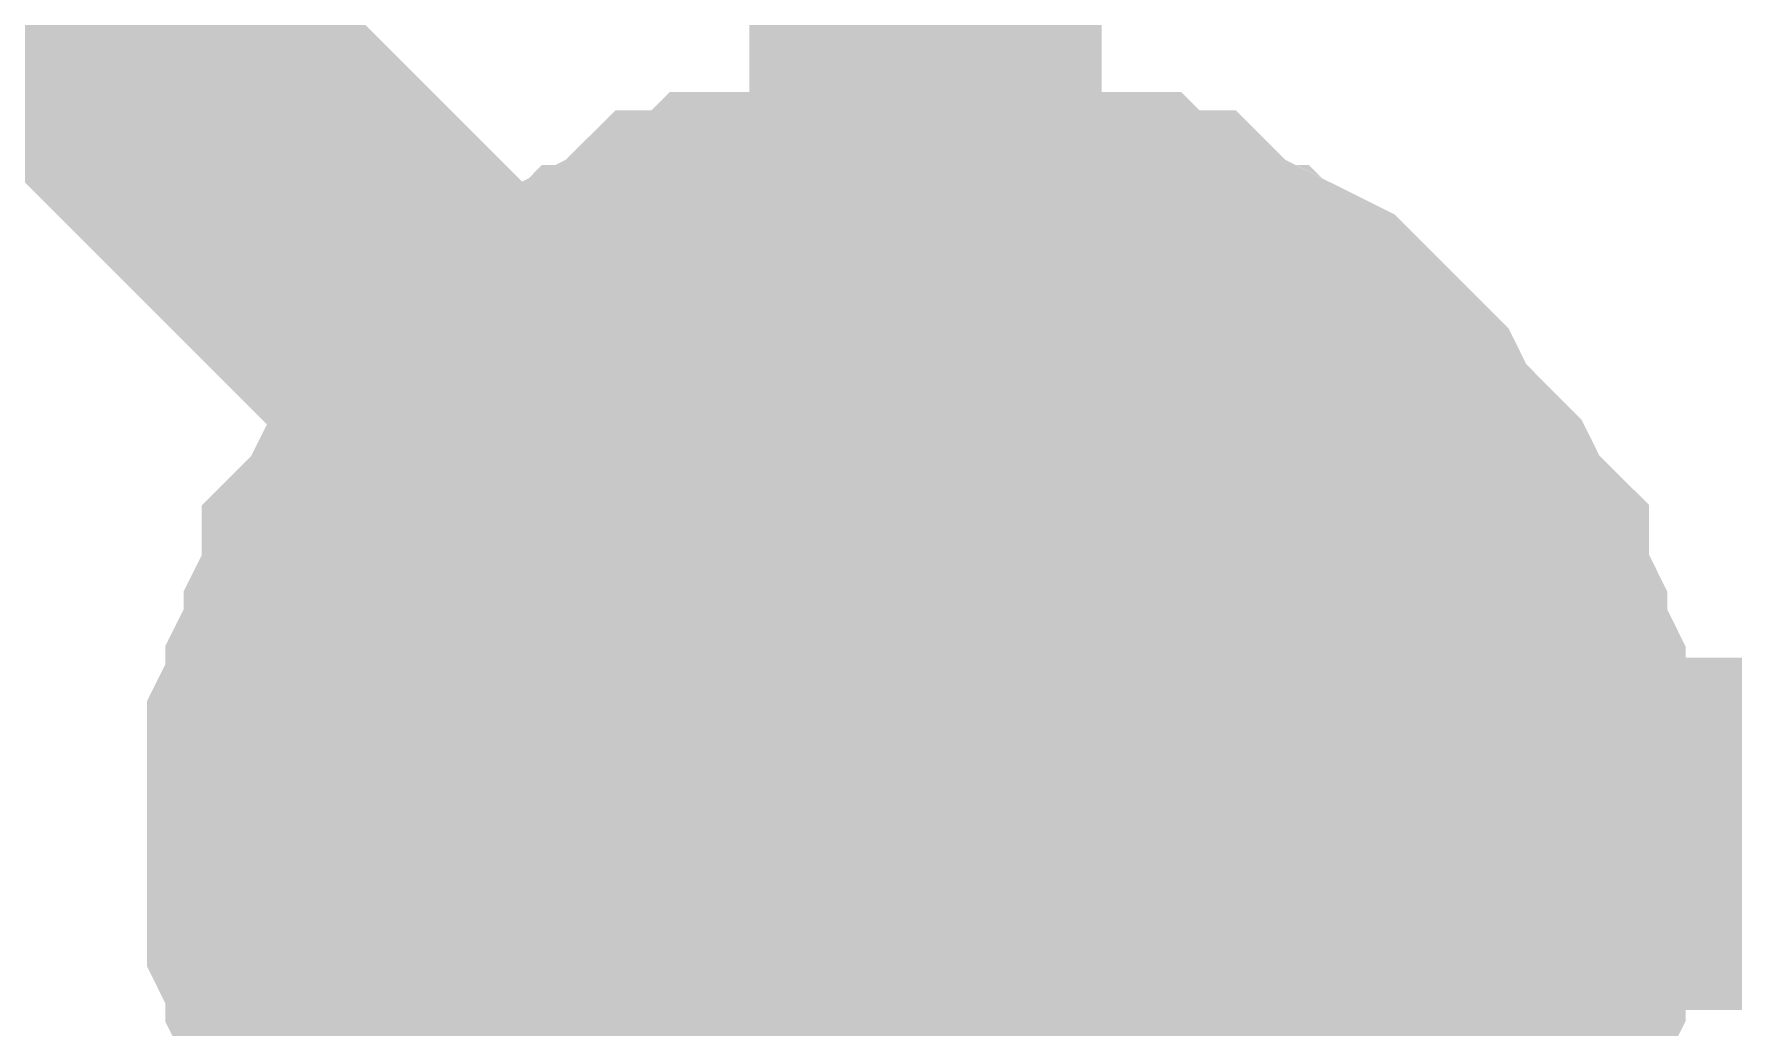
# Model space of a CAD drawing. Extents: x 196 to 1101, y 70 to 664.
# Drawn here: x 756.181 to 757.626, y 436.017 to 436.862 of the extents above; entities that cross this region are included whole.
import ezdxf

# ---------------------------------------------------------------- set-up
doc = ezdxf.new("R2010")
doc.units = 0
doc.header["$MEASUREMENT"] = 0
doc.layers.add('Sheet', color=255, linetype='CONTINUOUS')

msp = doc.modelspace()

# ---------------------------------------------------------------- linework, layer by layer
at = {"layer": 'Sheet', "const_width": 0.2997}
for points in [[(756.9391, 436.1814), (756.9391, 436.1814), (756.9391, 436.1814), (756.9391, 471.1783), (764.4392, 471.1783)], [(751.9391, 441.1832), (756.9391, 436.1814)], [(756.4267, 436.1814), (756.4267, 436.2125), (756.4267, 436.228), (756.4267, 436.2591), (756.4422, 436.2902), (756.4422, 436.3057), (756.4578, 436.3368), (756.4578, 436.3523), (756.4733, 436.3834), (756.4733, 436.3989), (756.4888, 436.4144), (756.5043, 436.4455), (756.5199, 436.461), (756.5354, 436.4766), (756.5509, 436.4921), (756.5665, 436.5232), (756.582, 436.5387), (756.5975, 436.5542), (756.613, 436.5698), (756.6286, 436.5853), (756.6596, 436.6008), (756.6752, 436.6008), (756.6907, 436.6164), (756.7217, 436.6319), (756.7373, 436.6474), (756.7683, 436.6474), (756.7839, 436.663), (756.8149, 436.663), (756.8304, 436.663), (756.8615, 436.6785), (756.8926, 436.6785), (756.9081, 436.6785), (756.9391, 436.6785)], [(756.4267, 436.1814), (756.4267, 436.2125), (756.4267, 436.228), (756.4267, 436.2591), (756.4422, 436.2902), (756.4422, 436.3057), (756.4578, 436.3368), (756.4578, 436.3523), (756.4733, 436.3834), (756.4733, 436.3989), (756.4888, 436.4144), (756.5043, 436.4455), (756.5199, 436.461), (756.5354, 436.4766), (756.5509, 436.4921), (756.5665, 436.5232), (756.582, 436.5387), (756.5975, 436.5542), (756.613, 436.5698), (756.6286, 436.5853), (756.6596, 436.6008), (756.6752, 436.6008), (756.6907, 436.6164), (756.7217, 436.6319), (756.7373, 436.6474), (756.7683, 436.6474), (756.7839, 436.663), (756.8149, 436.663), (756.8304, 436.663), (756.8615, 436.6785), (756.8926, 436.6785), (756.9081, 436.6785), (756.9391, 436.6785)], [(756.4267, 436.1814), (756.4267, 436.2125), (756.4267, 436.228), (756.4267, 436.2591), (756.4422, 436.2902), (756.4422, 436.3057), (756.4578, 436.3368), (756.4578, 436.3523), (756.4733, 436.3834), (756.4733, 436.3989), (756.4888, 436.4144), (756.5043, 436.4455), (756.5199, 436.461), (756.5354, 436.4766), (756.5509, 436.4921), (756.5665, 436.5232), (756.582, 436.5387), (756.5975, 436.5542), (756.613, 436.5698), (756.6286, 436.5853), (756.6596, 436.6008), (756.6752, 436.6008), (756.6907, 436.6164), (756.7217, 436.6319), (756.7373, 436.6474), (756.7683, 436.6474), (756.7839, 436.663), (756.8149, 436.663), (756.8304, 436.663), (756.8615, 436.6785), (756.8926, 436.6785), (756.9081, 436.6785), (756.9391, 436.6785)], [(756.4267, 436.1814), (756.4267, 436.2125), (756.4267, 436.228), (756.4267, 436.2591), (756.4422, 436.2902), (756.4422, 436.3057), (756.4578, 436.3368), (756.4578, 436.3523), (756.4733, 436.3834), (756.4733, 436.3989), (756.4888, 436.4144), (756.5043, 436.4455), (756.5199, 436.461), (756.5354, 436.4766), (756.5509, 436.4921), (756.5665, 436.5232), (756.582, 436.5387), (756.5975, 436.5542), (756.613, 436.5698), (756.6286, 436.5853), (756.6596, 436.6008), (756.6752, 436.6008), (756.6907, 436.6164), (756.7217, 436.6319), (756.7373, 436.6474), (756.7683, 436.6474), (756.7839, 436.663), (756.8149, 436.663), (756.8304, 436.663), (756.8615, 436.6785), (756.8926, 436.6785), (756.9081, 436.6785), (756.9391, 436.6785)], [(756.4267, 436.1814), (756.4267, 436.2125), (756.4267, 436.228), (756.4267, 436.2591), (756.4422, 436.2902), (756.4422, 436.3057), (756.4578, 436.3368), (756.4578, 436.3523), (756.4733, 436.3834), (756.4733, 436.3989), (756.4888, 436.4144), (756.5043, 436.4455), (756.5199, 436.461), (756.5354, 436.4766), (756.5509, 436.4921), (756.5665, 436.5232), (756.582, 436.5387), (756.5975, 436.5542), (756.613, 436.5698), (756.6286, 436.5853), (756.6596, 436.6008), (756.6752, 436.6008), (756.6907, 436.6164), (756.7217, 436.6319), (756.7373, 436.6474), (756.7683, 436.6474), (756.7839, 436.663), (756.8149, 436.663), (756.8304, 436.663), (756.8615, 436.6785), (756.8926, 436.6785), (756.9081, 436.6785), (756.9391, 436.6785)], [(756.4267, 436.1814), (756.4267, 436.2125), (756.4267, 436.228), (756.4267, 436.2591), (756.4422, 436.2902), (756.4422, 436.3057), (756.4578, 436.3368), (756.4578, 436.3523), (756.4733, 436.3834), (756.4733, 436.3989), (756.4888, 436.4144), (756.5043, 436.4455), (756.5199, 436.461), (756.5354, 436.4766), (756.5509, 436.4921), (756.5665, 436.5232), (756.582, 436.5387), (756.5975, 436.5542), (756.613, 436.5698), (756.6286, 436.5853), (756.6596, 436.6008), (756.6752, 436.6008), (756.6907, 436.6164), (756.7217, 436.6319), (756.7373, 436.6474), (756.7683, 436.6474), (756.7839, 436.663), (756.8149, 436.663), (756.8304, 436.663), (756.8615, 436.6785), (756.8926, 436.6785), (756.9081, 436.6785), (756.9391, 436.6785)], [(756.4267, 436.1814), (756.4267, 436.2125), (756.4267, 436.228), (756.4267, 436.2591), (756.4422, 436.2902), (756.4422, 436.3057), (756.4578, 436.3368), (756.4578, 436.3523), (756.4733, 436.3834), (756.4733, 436.3989), (756.4888, 436.4144), (756.5043, 436.4455), (756.5199, 436.461), (756.5354, 436.4766), (756.5509, 436.4921), (756.5665, 436.5232), (756.582, 436.5387), (756.5975, 436.5542), (756.613, 436.5698), (756.6286, 436.5853), (756.6596, 436.6008), (756.6752, 436.6008), (756.6907, 436.6164), (756.7217, 436.6319), (756.7373, 436.6474), (756.7683, 436.6474), (756.7839, 436.663), (756.8149, 436.663), (756.8304, 436.663), (756.8615, 436.6785), (756.8926, 436.6785), (756.9081, 436.6785), (756.9391, 436.6785)], [(756.4267, 436.1814), (756.4267, 436.2125), (756.4267, 436.228), (756.4267, 436.2591), (756.4422, 436.2902), (756.4422, 436.3057), (756.4578, 436.3368), (756.4578, 436.3523), (756.4733, 436.3834), (756.4733, 436.3989), (756.4888, 436.4144), (756.5043, 436.4455), (756.5199, 436.461), (756.5354, 436.4766), (756.5509, 436.4921), (756.5665, 436.5232), (756.582, 436.5387), (756.5975, 436.5542), (756.613, 436.5698), (756.6286, 436.5853), (756.6596, 436.6008), (756.6752, 436.6008), (756.6907, 436.6164), (756.7217, 436.6319), (756.7373, 436.6474), (756.7683, 436.6474), (756.7839, 436.663), (756.8149, 436.663), (756.8304, 436.663), (756.8615, 436.6785), (756.8926, 436.6785), (756.9081, 436.6785), (756.9391, 436.6785)], [(756.4267, 436.1814), (756.4267, 436.2125), (756.4267, 436.228), (756.4267, 436.2591), (756.4422, 436.2902), (756.4422, 436.3057), (756.4578, 436.3368), (756.4578, 436.3523), (756.4733, 436.3834), (756.4733, 436.3989), (756.4888, 436.4144), (756.5043, 436.4455), (756.5199, 436.461), (756.5354, 436.4766), (756.5509, 436.4921), (756.5665, 436.5232), (756.582, 436.5387), (756.5975, 436.5542), (756.613, 436.5698), (756.6286, 436.5853), (756.6596, 436.6008), (756.6752, 436.6008), (756.6907, 436.6164), (756.7217, 436.6319), (756.7373, 436.6474), (756.7683, 436.6474), (756.7839, 436.663), (756.8149, 436.663), (756.8304, 436.663), (756.8615, 436.6785), (756.8926, 436.6785), (756.9081, 436.6785), (756.9391, 436.6785)], [(756.4267, 436.1814), (756.4267, 436.2125), (756.4267, 436.228), (756.4267, 436.2591), (756.4422, 436.2902), (756.4422, 436.3057), (756.4578, 436.3368), (756.4578, 436.3523), (756.4733, 436.3834), (756.4733, 436.3989), (756.4888, 436.4144), (756.5043, 436.4455), (756.5199, 436.461), (756.5354, 436.4766), (756.5509, 436.4921), (756.5665, 436.5232), (756.582, 436.5387), (756.5975, 436.5542), (756.613, 436.5698), (756.6286, 436.5853), (756.6596, 436.6008), (756.6752, 436.6008), (756.6907, 436.6164), (756.7217, 436.6319), (756.7373, 436.6474), (756.7683, 436.6474), (756.7839, 436.663), (756.8149, 436.663), (756.8304, 436.663), (756.8615, 436.6785), (756.8926, 436.6785), (756.9081, 436.6785), (756.9391, 436.6785)], [(756.4267, 436.1814), (756.4267, 436.2125), (756.4267, 436.228), (756.4267, 436.2591), (756.4422, 436.2902), (756.4422, 436.3057), (756.4578, 436.3368), (756.4578, 436.3523), (756.4733, 436.3834), (756.4733, 436.3989), (756.4888, 436.4144), (756.5043, 436.4455), (756.5199, 436.461), (756.5354, 436.4766), (756.5509, 436.4921), (756.5665, 436.5232), (756.582, 436.5387), (756.5975, 436.5542), (756.613, 436.5698), (756.6286, 436.5853), (756.6596, 436.6008), (756.6752, 436.6008), (756.6907, 436.6164), (756.7217, 436.6319), (756.7373, 436.6474), (756.7683, 436.6474), (756.7839, 436.663), (756.8149, 436.663), (756.8304, 436.663), (756.8615, 436.6785), (756.8926, 436.6785), (756.9081, 436.6785), (756.9391, 436.6785)], [(756.4267, 436.1814), (756.4267, 436.2125), (756.4267, 436.228), (756.4267, 436.2591), (756.4422, 436.2902), (756.4422, 436.3057), (756.4578, 436.3368), (756.4578, 436.3523), (756.4733, 436.3834), (756.4733, 436.3989), (756.4888, 436.4144), (756.5043, 436.4455), (756.5199, 436.461), (756.5354, 436.4766), (756.5509, 436.4921), (756.5665, 436.5232), (756.582, 436.5387), (756.5975, 436.5542), (756.613, 436.5698), (756.6286, 436.5853), (756.6596, 436.6008), (756.6752, 436.6008), (756.6907, 436.6164), (756.7217, 436.6319), (756.7373, 436.6474), (756.7683, 436.6474), (756.7839, 436.663), (756.8149, 436.663), (756.8304, 436.663), (756.8615, 436.6785), (756.8926, 436.6785), (756.9081, 436.6785), (756.9391, 436.6785)], [(756.4267, 436.1814), (756.4267, 436.2125), (756.4267, 436.228), (756.4267, 436.2591), (756.4422, 436.2902), (756.4422, 436.3057), (756.4578, 436.3368), (756.4578, 436.3523), (756.4733, 436.3834), (756.4733, 436.3989), (756.4888, 436.4144), (756.5043, 436.4455), (756.5199, 436.461), (756.5354, 436.4766), (756.5509, 436.4921), (756.5665, 436.5232), (756.582, 436.5387), (756.5975, 436.5542), (756.613, 436.5698), (756.6286, 436.5853), (756.6596, 436.6008), (756.6752, 436.6008), (756.6907, 436.6164), (756.7217, 436.6319), (756.7373, 436.6474), (756.7683, 436.6474), (756.7839, 436.663), (756.8149, 436.663), (756.8304, 436.663), (756.8615, 436.6785), (756.8926, 436.6785), (756.9081, 436.6785), (756.9391, 436.6785)], [(756.4267, 436.1814), (756.4267, 436.2125), (756.4267, 436.228), (756.4267, 436.2591), (756.4422, 436.2902), (756.4422, 436.3057), (756.4578, 436.3368), (756.4578, 436.3523), (756.4733, 436.3834), (756.4733, 436.3989), (756.4888, 436.4144), (756.5043, 436.4455), (756.5199, 436.461), (756.5354, 436.4766), (756.5509, 436.4921), (756.5665, 436.5232), (756.582, 436.5387), (756.5975, 436.5542), (756.613, 436.5698), (756.6286, 436.5853), (756.6596, 436.6008), (756.6752, 436.6008), (756.6907, 436.6164), (756.7217, 436.6319), (756.7373, 436.6474), (756.7683, 436.6474), (756.7839, 436.663), (756.8149, 436.663), (756.8304, 436.663), (756.8615, 436.6785), (756.8926, 436.6785), (756.9081, 436.6785), (756.9391, 436.6785)], [(756.4267, 436.1814), (756.4267, 436.2125), (756.4267, 436.228), (756.4267, 436.2591), (756.4422, 436.2902), (756.4422, 436.3057), (756.4578, 436.3368), (756.4578, 436.3523), (756.4733, 436.3834), (756.4733, 436.3989), (756.4888, 436.4144), (756.5043, 436.4455), (756.5199, 436.461), (756.5354, 436.4766), (756.5509, 436.4921), (756.5665, 436.5232), (756.582, 436.5387), (756.5975, 436.5542), (756.613, 436.5698), (756.6286, 436.5853), (756.6596, 436.6008), (756.6752, 436.6008), (756.6907, 436.6164), (756.7217, 436.6319), (756.7373, 436.6474), (756.7683, 436.6474), (756.7839, 436.663), (756.8149, 436.663), (756.8304, 436.663), (756.8615, 436.6785), (756.8926, 436.6785), (756.9081, 436.6785), (756.9391, 436.6785)], [(756.4267, 436.1814), (756.4267, 436.2125), (756.4267, 436.228), (756.4267, 436.2591), (756.4422, 436.2902), (756.4422, 436.3057), (756.4578, 436.3368), (756.4578, 436.3523), (756.4733, 436.3834), (756.4733, 436.3989), (756.4888, 436.4144), (756.5043, 436.4455), (756.5199, 436.461), (756.5354, 436.4766), (756.5509, 436.4921), (756.5665, 436.5232), (756.582, 436.5387), (756.5975, 436.5542), (756.613, 436.5698), (756.6286, 436.5853), (756.6596, 436.6008), (756.6752, 436.6008), (756.6907, 436.6164), (756.7217, 436.6319), (756.7373, 436.6474), (756.7683, 436.6474), (756.7839, 436.663), (756.8149, 436.663), (756.8304, 436.663), (756.8615, 436.6785), (756.8926, 436.6785), (756.9081, 436.6785), (756.9391, 436.6785)], [(756.9391, 436.6785), (756.9391, 436.6785)], [(756.9391, 436.6785), (756.9702, 436.6785), (756.9857, 436.6785), (757.0168, 436.6785), (757.0478, 436.663), (757.0634, 436.663), (757.0944, 436.663), (757.1099, 436.6474), (757.141, 436.6474), (757.1565, 436.6319), (757.1876, 436.6164), (757.2031, 436.6008), (757.2186, 436.6008), (757.2497, 436.5853), (757.2652, 436.5698), (757.2808, 436.5542), (757.2963, 436.5387), (757.3118, 436.5232), (757.3273, 436.4921), (757.3429, 436.4766), (757.3584, 436.461), (757.3739, 436.4455), (757.3894, 436.4144), (757.405, 436.3989), (757.405, 436.3834), (757.4205, 436.3523), (757.4205, 436.3368), (757.436, 436.3057), (757.436, 436.2902), (757.4516, 436.2591), (757.4516, 436.228), (757.4516, 436.2125), (757.4516, 436.1814)], [(756.9391, 436.6785), (756.9391, 436.6785)], [(756.9391, 436.6785), (756.9702, 436.6785), (756.9857, 436.6785), (757.0168, 436.6785), (757.0478, 436.663), (757.0634, 436.663), (757.0944, 436.663), (757.1099, 436.6474), (757.141, 436.6474), (757.1565, 436.6319), (757.1876, 436.6164), (757.2031, 436.6008), (757.2186, 436.6008), (757.2497, 436.5853), (757.2652, 436.5698), (757.2808, 436.5542), (757.2963, 436.5387), (757.3118, 436.5232), (757.3273, 436.4921), (757.3429, 436.4766), (757.3584, 436.461), (757.3739, 436.4455), (757.3894, 436.4144), (757.405, 436.3989), (757.405, 436.3834), (757.4205, 436.3523), (757.4205, 436.3368), (757.436, 436.3057), (757.436, 436.2902), (757.4516, 436.2591), (757.4516, 436.228), (757.4516, 436.2125), (757.4516, 436.1814)], [(756.9391, 436.6785), (756.9391, 436.6785)], [(756.9391, 436.6785), (756.9702, 436.6785), (756.9857, 436.6785), (757.0168, 436.6785), (757.0478, 436.663), (757.0634, 436.663), (757.0944, 436.663), (757.1099, 436.6474), (757.141, 436.6474), (757.1565, 436.6319), (757.1876, 436.6164), (757.2031, 436.6008), (757.2186, 436.6008), (757.2497, 436.5853), (757.2652, 436.5698), (757.2808, 436.5542), (757.2963, 436.5387), (757.3118, 436.5232), (757.3273, 436.4921), (757.3429, 436.4766), (757.3584, 436.461), (757.3739, 436.4455), (757.3894, 436.4144), (757.405, 436.3989), (757.405, 436.3834), (757.4205, 436.3523), (757.4205, 436.3368), (757.436, 436.3057), (757.436, 436.2902), (757.4516, 436.2591), (757.4516, 436.228), (757.4516, 436.2125), (757.4516, 436.1814)], [(756.9391, 436.6785), (756.9391, 436.6785)], [(756.9391, 436.6785), (756.9702, 436.6785), (756.9857, 436.6785), (757.0168, 436.6785), (757.0478, 436.663), (757.0634, 436.663), (757.0944, 436.663), (757.1099, 436.6474), (757.141, 436.6474), (757.1565, 436.6319), (757.1876, 436.6164), (757.2031, 436.6008), (757.2186, 436.6008), (757.2497, 436.5853), (757.2652, 436.5698), (757.2808, 436.5542), (757.2963, 436.5387), (757.3118, 436.5232), (757.3273, 436.4921), (757.3429, 436.4766), (757.3584, 436.461), (757.3739, 436.4455), (757.3894, 436.4144), (757.405, 436.3989), (757.405, 436.3834), (757.4205, 436.3523), (757.4205, 436.3368), (757.436, 436.3057), (757.436, 436.2902), (757.4516, 436.2591), (757.4516, 436.228), (757.4516, 436.2125), (757.4516, 436.1814)], [(756.9391, 436.6785), (756.9391, 436.6785)], [(756.9391, 436.6785), (756.9702, 436.6785), (756.9857, 436.6785), (757.0168, 436.6785), (757.0478, 436.663), (757.0634, 436.663), (757.0944, 436.663), (757.1099, 436.6474), (757.141, 436.6474), (757.1565, 436.6319), (757.1876, 436.6164), (757.2031, 436.6008), (757.2186, 436.6008), (757.2497, 436.5853), (757.2652, 436.5698), (757.2808, 436.5542), (757.2963, 436.5387), (757.3118, 436.5232), (757.3273, 436.4921), (757.3429, 436.4766), (757.3584, 436.461), (757.3739, 436.4455), (757.3894, 436.4144), (757.405, 436.3989), (757.405, 436.3834), (757.4205, 436.3523), (757.4205, 436.3368), (757.436, 436.3057), (757.436, 436.2902), (757.4516, 436.2591), (757.4516, 436.228), (757.4516, 436.2125), (757.4516, 436.1814)], [(756.9391, 436.6785), (756.9391, 436.6785)], [(756.9391, 436.6785), (756.9702, 436.6785), (756.9857, 436.6785), (757.0168, 436.6785), (757.0478, 436.663), (757.0634, 436.663), (757.0944, 436.663), (757.1099, 436.6474), (757.141, 436.6474), (757.1565, 436.6319), (757.1876, 436.6164), (757.2031, 436.6008), (757.2186, 436.6008), (757.2497, 436.5853), (757.2652, 436.5698), (757.2808, 436.5542), (757.2963, 436.5387), (757.3118, 436.5232), (757.3273, 436.4921), (757.3429, 436.4766), (757.3584, 436.461), (757.3739, 436.4455), (757.3894, 436.4144), (757.405, 436.3989), (757.405, 436.3834), (757.4205, 436.3523), (757.4205, 436.3368), (757.436, 436.3057), (757.436, 436.2902), (757.4516, 436.2591), (757.4516, 436.228), (757.4516, 436.2125), (757.4516, 436.1814)], [(756.9391, 436.6785), (756.9391, 436.6785)], [(756.9391, 436.6785), (756.9702, 436.6785), (756.9857, 436.6785), (757.0168, 436.6785), (757.0478, 436.663), (757.0634, 436.663), (757.0944, 436.663), (757.1099, 436.6474), (757.141, 436.6474), (757.1565, 436.6319), (757.1876, 436.6164), (757.2031, 436.6008), (757.2186, 436.6008), (757.2497, 436.5853), (757.2652, 436.5698), (757.2808, 436.5542), (757.2963, 436.5387), (757.3118, 436.5232), (757.3273, 436.4921), (757.3429, 436.4766), (757.3584, 436.461), (757.3739, 436.4455), (757.3894, 436.4144), (757.405, 436.3989), (757.405, 436.3834), (757.4205, 436.3523), (757.4205, 436.3368), (757.436, 436.3057), (757.436, 436.2902), (757.4516, 436.2591), (757.4516, 436.228), (757.4516, 436.2125), (757.4516, 436.1814)], [(756.9391, 436.6785), (756.9391, 436.6785)], [(756.9391, 436.6785), (756.9702, 436.6785), (756.9857, 436.6785), (757.0168, 436.6785), (757.0478, 436.663), (757.0634, 436.663), (757.0944, 436.663), (757.1099, 436.6474), (757.141, 436.6474), (757.1565, 436.6319), (757.1876, 436.6164), (757.2031, 436.6008), (757.2186, 436.6008), (757.2497, 436.5853), (757.2652, 436.5698), (757.2808, 436.5542), (757.2963, 436.5387), (757.3118, 436.5232), (757.3273, 436.4921), (757.3429, 436.4766), (757.3584, 436.461), (757.3739, 436.4455), (757.3894, 436.4144), (757.405, 436.3989), (757.405, 436.3834), (757.4205, 436.3523), (757.4205, 436.3368), (757.436, 436.3057), (757.436, 436.2902), (757.4516, 436.2591), (757.4516, 436.228), (757.4516, 436.2125), (757.4516, 436.1814)], [(756.9391, 436.6785), (756.9391, 436.6785)], [(756.9391, 436.6785), (756.9702, 436.6785), (756.9857, 436.6785), (757.0168, 436.6785), (757.0478, 436.663), (757.0634, 436.663), (757.0944, 436.663), (757.1099, 436.6474), (757.141, 436.6474), (757.1565, 436.6319), (757.1876, 436.6164), (757.2031, 436.6008), (757.2186, 436.6008), (757.2497, 436.5853), (757.2652, 436.5698), (757.2808, 436.5542), (757.2963, 436.5387), (757.3118, 436.5232), (757.3273, 436.4921), (757.3429, 436.4766), (757.3584, 436.461), (757.3739, 436.4455), (757.3894, 436.4144), (757.405, 436.3989), (757.405, 436.3834), (757.4205, 436.3523), (757.4205, 436.3368), (757.436, 436.3057), (757.436, 436.2902), (757.4516, 436.2591), (757.4516, 436.228), (757.4516, 436.2125), (757.4516, 436.1814)], [(756.9391, 436.6785), (756.9391, 436.6785)], [(756.9391, 436.6785), (756.9702, 436.6785), (756.9857, 436.6785), (757.0168, 436.6785), (757.0478, 436.663), (757.0634, 436.663), (757.0944, 436.663), (757.1099, 436.6474), (757.141, 436.6474), (757.1565, 436.6319), (757.1876, 436.6164), (757.2031, 436.6008), (757.2186, 436.6008), (757.2497, 436.5853), (757.2652, 436.5698), (757.2808, 436.5542), (757.2963, 436.5387), (757.3118, 436.5232), (757.3273, 436.4921), (757.3429, 436.4766), (757.3584, 436.461), (757.3739, 436.4455), (757.3894, 436.4144), (757.405, 436.3989), (757.405, 436.3834), (757.4205, 436.3523), (757.4205, 436.3368), (757.436, 436.3057), (757.436, 436.2902), (757.4516, 436.2591), (757.4516, 436.228), (757.4516, 436.2125), (757.4516, 436.1814)], [(756.9391, 436.6785), (756.9391, 436.6785)], [(756.9391, 436.6785), (756.9702, 436.6785), (756.9857, 436.6785), (757.0168, 436.6785), (757.0478, 436.663), (757.0634, 436.663), (757.0944, 436.663), (757.1099, 436.6474), (757.141, 436.6474), (757.1565, 436.6319), (757.1876, 436.6164), (757.2031, 436.6008), (757.2186, 436.6008), (757.2497, 436.5853), (757.2652, 436.5698), (757.2808, 436.5542), (757.2963, 436.5387), (757.3118, 436.5232), (757.3273, 436.4921), (757.3429, 436.4766), (757.3584, 436.461), (757.3739, 436.4455), (757.3894, 436.4144), (757.405, 436.3989), (757.405, 436.3834), (757.4205, 436.3523), (757.4205, 436.3368), (757.436, 436.3057), (757.436, 436.2902), (757.4516, 436.2591), (757.4516, 436.228), (757.4516, 436.2125), (757.4516, 436.1814)], [(756.9391, 436.6785), (756.9391, 436.6785)], [(756.9391, 436.6785), (756.9702, 436.6785), (756.9857, 436.6785), (757.0168, 436.6785), (757.0478, 436.663), (757.0634, 436.663), (757.0944, 436.663), (757.1099, 436.6474), (757.141, 436.6474), (757.1565, 436.6319), (757.1876, 436.6164), (757.2031, 436.6008), (757.2186, 436.6008), (757.2497, 436.5853), (757.2652, 436.5698), (757.2808, 436.5542), (757.2963, 436.5387), (757.3118, 436.5232), (757.3273, 436.4921), (757.3429, 436.4766), (757.3584, 436.461), (757.3739, 436.4455), (757.3894, 436.4144), (757.405, 436.3989), (757.405, 436.3834), (757.4205, 436.3523), (757.4205, 436.3368), (757.436, 436.3057), (757.436, 436.2902), (757.4516, 436.2591), (757.4516, 436.228), (757.4516, 436.2125), (757.4516, 436.1814)], [(756.9391, 436.6785), (756.9391, 436.6785)], [(756.9391, 436.6785), (756.9702, 436.6785), (756.9857, 436.6785), (757.0168, 436.6785), (757.0478, 436.663), (757.0634, 436.663), (757.0944, 436.663), (757.1099, 436.6474), (757.141, 436.6474), (757.1565, 436.6319), (757.1876, 436.6164), (757.2031, 436.6008), (757.2186, 436.6008), (757.2497, 436.5853), (757.2652, 436.5698), (757.2808, 436.5542), (757.2963, 436.5387), (757.3118, 436.5232), (757.3273, 436.4921), (757.3429, 436.4766), (757.3584, 436.461), (757.3739, 436.4455), (757.3894, 436.4144), (757.405, 436.3989), (757.405, 436.3834), (757.4205, 436.3523), (757.4205, 436.3368), (757.436, 436.3057), (757.436, 436.2902), (757.4516, 436.2591), (757.4516, 436.228), (757.4516, 436.2125), (757.4516, 436.1814)], [(756.9391, 436.6785), (756.9391, 436.6785)], [(756.9391, 436.6785), (756.9702, 436.6785), (756.9857, 436.6785), (757.0168, 436.6785), (757.0478, 436.663), (757.0634, 436.663), (757.0944, 436.663), (757.1099, 436.6474), (757.141, 436.6474), (757.1565, 436.6319), (757.1876, 436.6164), (757.2031, 436.6008), (757.2186, 436.6008), (757.2497, 436.5853), (757.2652, 436.5698), (757.2808, 436.5542), (757.2963, 436.5387), (757.3118, 436.5232), (757.3273, 436.4921), (757.3429, 436.4766), (757.3584, 436.461), (757.3739, 436.4455), (757.3894, 436.4144), (757.405, 436.3989), (757.405, 436.3834), (757.4205, 436.3523), (757.4205, 436.3368), (757.436, 436.3057), (757.436, 436.2902), (757.4516, 436.2591), (757.4516, 436.228), (757.4516, 436.2125), (757.4516, 436.1814)], [(756.9391, 436.6785), (756.9391, 436.6785)], [(756.9391, 436.6785), (756.9702, 436.6785), (756.9857, 436.6785), (757.0168, 436.6785), (757.0478, 436.663), (757.0634, 436.663), (757.0944, 436.663), (757.1099, 436.6474), (757.141, 436.6474), (757.1565, 436.6319), (757.1876, 436.6164), (757.2031, 436.6008), (757.2186, 436.6008), (757.2497, 436.5853), (757.2652, 436.5698), (757.2808, 436.5542), (757.2963, 436.5387), (757.3118, 436.5232), (757.3273, 436.4921), (757.3429, 436.4766), (757.3584, 436.461), (757.3739, 436.4455), (757.3894, 436.4144), (757.405, 436.3989), (757.405, 436.3834), (757.4205, 436.3523), (757.4205, 436.3368), (757.436, 436.3057), (757.436, 436.2902), (757.4516, 436.2591), (757.4516, 436.228), (757.4516, 436.2125), (757.4516, 436.1814)], [(756.9391, 436.6785), (756.9391, 436.6785)], [(756.9391, 436.6785), (756.9702, 436.6785), (756.9857, 436.6785), (757.0168, 436.6785), (757.0478, 436.663), (757.0634, 436.663), (757.0944, 436.663), (757.1099, 436.6474), (757.141, 436.6474), (757.1565, 436.6319), (757.1876, 436.6164), (757.2031, 436.6008), (757.2186, 436.6008), (757.2497, 436.5853), (757.2652, 436.5698), (757.2808, 436.5542), (757.2963, 436.5387), (757.3118, 436.5232), (757.3273, 436.4921), (757.3429, 436.4766), (757.3584, 436.461), (757.3739, 436.4455), (757.3894, 436.4144), (757.405, 436.3989), (757.405, 436.3834), (757.4205, 436.3523), (757.4205, 436.3368), (757.436, 436.3057), (757.436, 436.2902), (757.4516, 436.2591), (757.4516, 436.228), (757.4516, 436.2125), (757.4516, 436.1814)], [(756.9391, 436.1814), (756.9391, 431.1797), (756.9391, 426.1779), (756.9391, 411.1725), (756.9391, 411.1725), (746.9391, 411.1725)], [(756.5509, 435.8552), (756.5354, 435.8708), (756.5199, 435.9018), (756.5043, 435.9174), (756.4888, 435.9329), (756.4733, 435.964), (756.4733, 435.9795), (756.4578, 436.0106), (756.4578, 436.0261), (756.4422, 436.0572), (756.4422, 436.0727), (756.4267, 436.1038), (756.4267, 436.1348), (756.4267, 436.1504), (756.4267, 436.1814)], [(756.4267, 436.1814), (756.4267, 436.1814)], [(756.5509, 435.8552), (756.5354, 435.8708), (756.5199, 435.9018), (756.5043, 435.9174), (756.4888, 435.9329), (756.4733, 435.964), (756.4733, 435.9795), (756.4578, 436.0106), (756.4578, 436.0261), (756.4422, 436.0572), (756.4422, 436.0727), (756.4267, 436.1038), (756.4267, 436.1348), (756.4267, 436.1504), (756.4267, 436.1814)], [(756.4267, 436.1814), (756.4267, 436.1814)], [(756.5509, 435.8552), (756.5354, 435.8708), (756.5199, 435.9018), (756.5043, 435.9174), (756.4888, 435.9329), (756.4733, 435.964), (756.4733, 435.9795), (756.4578, 436.0106), (756.4578, 436.0261), (756.4422, 436.0572), (756.4422, 436.0727), (756.4267, 436.1038), (756.4267, 436.1348), (756.4267, 436.1504), (756.4267, 436.1814)], [(756.4267, 436.1814), (756.4267, 436.1814)], [(756.5509, 435.8552), (756.5354, 435.8708), (756.5199, 435.9018), (756.5043, 435.9174), (756.4888, 435.9329), (756.4733, 435.964), (756.4733, 435.9795), (756.4578, 436.0106), (756.4578, 436.0261), (756.4422, 436.0572), (756.4422, 436.0727), (756.4267, 436.1038), (756.4267, 436.1348), (756.4267, 436.1504), (756.4267, 436.1814)], [(756.4267, 436.1814), (756.4267, 436.1814)], [(756.5509, 435.8552), (756.5354, 435.8708), (756.5199, 435.9018), (756.5043, 435.9174), (756.4888, 435.9329), (756.4733, 435.964), (756.4733, 435.9795), (756.4578, 436.0106), (756.4578, 436.0261), (756.4422, 436.0572), (756.4422, 436.0727), (756.4267, 436.1038), (756.4267, 436.1348), (756.4267, 436.1504), (756.4267, 436.1814)], [(756.4267, 436.1814), (756.4267, 436.1814)], [(756.5509, 435.8552), (756.5354, 435.8708), (756.5199, 435.9018), (756.5043, 435.9174), (756.4888, 435.9329), (756.4733, 435.964), (756.4733, 435.9795), (756.4578, 436.0106), (756.4578, 436.0261), (756.4422, 436.0572), (756.4422, 436.0727), (756.4267, 436.1038), (756.4267, 436.1348), (756.4267, 436.1504), (756.4267, 436.1814)], [(756.4267, 436.1814), (756.4267, 436.1814)], [(756.5509, 435.8552), (756.5354, 435.8708), (756.5199, 435.9018), (756.5043, 435.9174), (756.4888, 435.9329), (756.4733, 435.964), (756.4733, 435.9795), (756.4578, 436.0106), (756.4578, 436.0261), (756.4422, 436.0572), (756.4422, 436.0727), (756.4267, 436.1038), (756.4267, 436.1348), (756.4267, 436.1504), (756.4267, 436.1814)], [(756.4267, 436.1814), (756.4267, 436.1814)], [(756.5509, 435.8552), (756.5354, 435.8708), (756.5199, 435.9018), (756.5043, 435.9174), (756.4888, 435.9329), (756.4733, 435.964), (756.4733, 435.9795), (756.4578, 436.0106), (756.4578, 436.0261), (756.4422, 436.0572), (756.4422, 436.0727), (756.4267, 436.1038), (756.4267, 436.1348), (756.4267, 436.1504), (756.4267, 436.1814)], [(756.4267, 436.1814), (756.4267, 436.1814)], [(756.5509, 435.8552), (756.5354, 435.8708), (756.5199, 435.9018), (756.5043, 435.9174), (756.4888, 435.9329), (756.4733, 435.964), (756.4733, 435.9795), (756.4578, 436.0106), (756.4578, 436.0261), (756.4422, 436.0572), (756.4422, 436.0727), (756.4267, 436.1038), (756.4267, 436.1348), (756.4267, 436.1504), (756.4267, 436.1814)], [(756.4267, 436.1814), (756.4267, 436.1814)], [(756.5509, 435.8552), (756.5354, 435.8708), (756.5199, 435.9018), (756.5043, 435.9174), (756.4888, 435.9329), (756.4733, 435.964), (756.4733, 435.9795), (756.4578, 436.0106), (756.4578, 436.0261), (756.4422, 436.0572), (756.4422, 436.0727), (756.4267, 436.1038), (756.4267, 436.1348), (756.4267, 436.1504), (756.4267, 436.1814)], [(756.4267, 436.1814), (756.4267, 436.1814)], [(756.5509, 435.8552), (756.5354, 435.8708), (756.5199, 435.9018), (756.5043, 435.9174), (756.4888, 435.9329), (756.4733, 435.964), (756.4733, 435.9795), (756.4578, 436.0106), (756.4578, 436.0261), (756.4422, 436.0572), (756.4422, 436.0727), (756.4267, 436.1038), (756.4267, 436.1348), (756.4267, 436.1504), (756.4267, 436.1814)], [(756.4267, 436.1814), (756.4267, 436.1814)], [(756.5509, 435.8552), (756.5354, 435.8708), (756.5199, 435.9018), (756.5043, 435.9174), (756.4888, 435.9329), (756.4733, 435.964), (756.4733, 435.9795), (756.4578, 436.0106), (756.4578, 436.0261), (756.4422, 436.0572), (756.4422, 436.0727), (756.4267, 436.1038), (756.4267, 436.1348), (756.4267, 436.1504), (756.4267, 436.1814)], [(756.4267, 436.1814), (756.4267, 436.1814)], [(756.5509, 435.8552), (756.5354, 435.8708), (756.5199, 435.9018), (756.5043, 435.9174), (756.4888, 435.9329), (756.4733, 435.964), (756.4733, 435.9795), (756.4578, 436.0106), (756.4578, 436.0261), (756.4422, 436.0572), (756.4422, 436.0727), (756.4267, 436.1038), (756.4267, 436.1348), (756.4267, 436.1504), (756.4267, 436.1814)], [(756.4267, 436.1814), (756.4267, 436.1814)], [(756.5509, 435.8552), (756.5354, 435.8708), (756.5199, 435.9018), (756.5043, 435.9174), (756.4888, 435.9329), (756.4733, 435.964), (756.4733, 435.9795), (756.4578, 436.0106), (756.4578, 436.0261), (756.4422, 436.0572), (756.4422, 436.0727), (756.4267, 436.1038), (756.4267, 436.1348), (756.4267, 436.1504), (756.4267, 436.1814)], [(756.4267, 436.1814), (756.4267, 436.1814)], [(756.5509, 435.8552), (756.5354, 435.8708), (756.5199, 435.9018), (756.5043, 435.9174), (756.4888, 435.9329), (756.4733, 435.964), (756.4733, 435.9795), (756.4578, 436.0106), (756.4578, 436.0261), (756.4422, 436.0572), (756.4422, 436.0727), (756.4267, 436.1038), (756.4267, 436.1348), (756.4267, 436.1504), (756.4267, 436.1814)], [(756.4267, 436.1814), (756.4267, 436.1814)], [(756.5509, 435.8552), (756.5354, 435.8708), (756.5199, 435.9018), (756.5043, 435.9174), (756.4888, 435.9329), (756.4733, 435.964), (756.4733, 435.9795), (756.4578, 436.0106), (756.4578, 436.0261), (756.4422, 436.0572), (756.4422, 436.0727), (756.4267, 436.1038), (756.4267, 436.1348), (756.4267, 436.1504), (756.4267, 436.1814)], [(756.4267, 436.1814), (756.4267, 436.1814)], [(756.9391, 436.1814), (764.4392, 436.1814)], [(757.4516, 436.1814), (757.4516, 436.1504), (757.4516, 436.1348), (757.4516, 436.1038), (757.436, 436.0727), (757.436, 436.0572), (757.4205, 436.0261), (757.4205, 436.0106), (757.405, 435.9795), (757.405, 435.964), (757.3894, 435.9329), (757.3739, 435.9174), (757.3584, 435.9018), (757.3429, 435.8708), (757.3273, 435.8552)], [(757.4516, 436.1814), (757.4516, 436.1504), (757.4516, 436.1348), (757.4516, 436.1038), (757.436, 436.0727), (757.436, 436.0572), (757.4205, 436.0261), (757.4205, 436.0106), (757.405, 435.9795), (757.405, 435.964), (757.3894, 435.9329), (757.3739, 435.9174), (757.3584, 435.9018), (757.3429, 435.8708), (757.3273, 435.8552)], [(757.4516, 436.1814), (757.4516, 436.1504), (757.4516, 436.1348), (757.4516, 436.1038), (757.436, 436.0727), (757.436, 436.0572), (757.4205, 436.0261), (757.4205, 436.0106), (757.405, 435.9795), (757.405, 435.964), (757.3894, 435.9329), (757.3739, 435.9174), (757.3584, 435.9018), (757.3429, 435.8708), (757.3273, 435.8552)], [(757.4516, 436.1814), (757.4516, 436.1504), (757.4516, 436.1348), (757.4516, 436.1038), (757.436, 436.0727), (757.436, 436.0572), (757.4205, 436.0261), (757.4205, 436.0106), (757.405, 435.9795), (757.405, 435.964), (757.3894, 435.9329), (757.3739, 435.9174), (757.3584, 435.9018), (757.3429, 435.8708), (757.3273, 435.8552)], [(757.4516, 436.1814), (757.4516, 436.1504), (757.4516, 436.1348), (757.4516, 436.1038), (757.436, 436.0727), (757.436, 436.0572), (757.4205, 436.0261), (757.4205, 436.0106), (757.405, 435.9795), (757.405, 435.964), (757.3894, 435.9329), (757.3739, 435.9174), (757.3584, 435.9018), (757.3429, 435.8708), (757.3273, 435.8552)], [(757.4516, 436.1814), (757.4516, 436.1504), (757.4516, 436.1348), (757.4516, 436.1038), (757.436, 436.0727), (757.436, 436.0572), (757.4205, 436.0261), (757.4205, 436.0106), (757.405, 435.9795), (757.405, 435.964), (757.3894, 435.9329), (757.3739, 435.9174), (757.3584, 435.9018), (757.3429, 435.8708), (757.3273, 435.8552)], [(757.4516, 436.1814), (757.4516, 436.1504), (757.4516, 436.1348), (757.4516, 436.1038), (757.436, 436.0727), (757.436, 436.0572), (757.4205, 436.0261), (757.4205, 436.0106), (757.405, 435.9795), (757.405, 435.964), (757.3894, 435.9329), (757.3739, 435.9174), (757.3584, 435.9018), (757.3429, 435.8708), (757.3273, 435.8552)], [(757.4516, 436.1814), (757.4516, 436.1504), (757.4516, 436.1348), (757.4516, 436.1038), (757.436, 436.0727), (757.436, 436.0572), (757.4205, 436.0261), (757.4205, 436.0106), (757.405, 435.9795), (757.405, 435.964), (757.3894, 435.9329), (757.3739, 435.9174), (757.3584, 435.9018), (757.3429, 435.8708), (757.3273, 435.8552)], [(757.4516, 436.1814), (757.4516, 436.1504), (757.4516, 436.1348), (757.4516, 436.1038), (757.436, 436.0727), (757.436, 436.0572), (757.4205, 436.0261), (757.4205, 436.0106), (757.405, 435.9795), (757.405, 435.964), (757.3894, 435.9329), (757.3739, 435.9174), (757.3584, 435.9018), (757.3429, 435.8708), (757.3273, 435.8552)], [(757.4516, 436.1814), (757.4516, 436.1504), (757.4516, 436.1348), (757.4516, 436.1038), (757.436, 436.0727), (757.436, 436.0572), (757.4205, 436.0261), (757.4205, 436.0106), (757.405, 435.9795), (757.405, 435.964), (757.3894, 435.9329), (757.3739, 435.9174), (757.3584, 435.9018), (757.3429, 435.8708), (757.3273, 435.8552)], [(757.4516, 436.1814), (757.4516, 436.1504), (757.4516, 436.1348), (757.4516, 436.1038), (757.436, 436.0727), (757.436, 436.0572), (757.4205, 436.0261), (757.4205, 436.0106), (757.405, 435.9795), (757.405, 435.964), (757.3894, 435.9329), (757.3739, 435.9174), (757.3584, 435.9018), (757.3429, 435.8708), (757.3273, 435.8552)], [(757.4516, 436.1814), (757.4516, 436.1504), (757.4516, 436.1348), (757.4516, 436.1038), (757.436, 436.0727), (757.436, 436.0572), (757.4205, 436.0261), (757.4205, 436.0106), (757.405, 435.9795), (757.405, 435.964), (757.3894, 435.9329), (757.3739, 435.9174), (757.3584, 435.9018), (757.3429, 435.8708), (757.3273, 435.8552)], [(757.4516, 436.1814), (757.4516, 436.1504), (757.4516, 436.1348), (757.4516, 436.1038), (757.436, 436.0727), (757.436, 436.0572), (757.4205, 436.0261), (757.4205, 436.0106), (757.405, 435.9795), (757.405, 435.964), (757.3894, 435.9329), (757.3739, 435.9174), (757.3584, 435.9018), (757.3429, 435.8708), (757.3273, 435.8552)], [(757.4516, 436.1814), (757.4516, 436.1504), (757.4516, 436.1348), (757.4516, 436.1038), (757.436, 436.0727), (757.436, 436.0572), (757.4205, 436.0261), (757.4205, 436.0106), (757.405, 435.9795), (757.405, 435.964), (757.3894, 435.9329), (757.3739, 435.9174), (757.3584, 435.9018), (757.3429, 435.8708), (757.3273, 435.8552)], [(757.4516, 436.1814), (757.4516, 436.1504), (757.4516, 436.1348), (757.4516, 436.1038), (757.436, 436.0727), (757.436, 436.0572), (757.4205, 436.0261), (757.4205, 436.0106), (757.405, 435.9795), (757.405, 435.964), (757.3894, 435.9329), (757.3739, 435.9174), (757.3584, 435.9018), (757.3429, 435.8708), (757.3273, 435.8552)], [(757.4516, 436.1814), (757.4516, 436.1504), (757.4516, 436.1348), (757.4516, 436.1038), (757.436, 436.0727), (757.436, 436.0572), (757.4205, 436.0261), (757.4205, 436.0106), (757.405, 435.9795), (757.405, 435.964), (757.3894, 435.9329), (757.3739, 435.9174), (757.3584, 435.9018), (757.3429, 435.8708), (757.3273, 435.8552)], [(757.4516, 436.1814), (757.4516, 436.1814), (757.4516, 436.1814), (757.4516, 436.1814), (757.4516, 436.1814), (757.4516, 436.1814), (757.4516, 436.1814), (757.4516, 436.1814), (757.4516, 436.1814), (757.4516, 436.1814), (757.4516, 436.1814), (757.4516, 436.1814), (757.4516, 436.1814), (757.4516, 436.1814), (757.4516, 436.1814), (757.4516, 436.1814), (757.4516, 436.1814), (757.4516, 436.1814), (757.4516, 436.1814), (757.4516, 436.1814), (757.4516, 436.1814), (757.4516, 436.1814), (757.4516, 436.1814), (757.4516, 436.1814), (757.4516, 436.1814), (757.4516, 436.1814), (757.4516, 436.1814), (757.4516, 436.1814), (757.4516, 436.1814), (757.4516, 436.1814), (757.4516, 436.1814), (757.4516, 436.1814), (757.4516, 436.1814)], [(757.4516, 436.1814), (757.4516, 436.1814)], [(757.4516, 436.1814), (757.4516, 436.1814), (757.4516, 436.1814), (757.4516, 436.1814), (757.4516, 436.1814), (757.4516, 436.1814), (757.4516, 436.1814), (757.4516, 436.1814), (757.4516, 436.1814), (757.4516, 436.1814), (757.4516, 436.1814), (757.4516, 436.1814), (757.4516, 436.1814), (757.4516, 436.1814), (757.4516, 436.1814), (757.4516, 436.1814), (757.4516, 436.1814), (757.4516, 436.1814), (757.4516, 436.1814), (757.4516, 436.1814), (757.4516, 436.1814), (757.4516, 436.1814), (757.4516, 436.1814), (757.4516, 436.1814), (757.4516, 436.1814), (757.4516, 436.1814), (757.4516, 436.1814), (757.4516, 436.1814), (757.4516, 436.1814), (757.4516, 436.1814), (757.4516, 436.1814), (757.4516, 436.1814), (757.4516, 436.1814)], [(757.4516, 436.1814), (757.4516, 436.1814)], [(757.4516, 436.1814), (757.4516, 436.1814), (757.4516, 436.1814), (757.4516, 436.1814), (757.4516, 436.1814), (757.4516, 436.1814), (757.4516, 436.1814), (757.4516, 436.1814), (757.4516, 436.1814), (757.4516, 436.1814), (757.4516, 436.1814), (757.4516, 436.1814), (757.4516, 436.1814), (757.4516, 436.1814), (757.4516, 436.1814), (757.4516, 436.1814), (757.4516, 436.1814), (757.4516, 436.1814), (757.4516, 436.1814), (757.4516, 436.1814), (757.4516, 436.1814), (757.4516, 436.1814), (757.4516, 436.1814), (757.4516, 436.1814), (757.4516, 436.1814), (757.4516, 436.1814), (757.4516, 436.1814), (757.4516, 436.1814), (757.4516, 436.1814), (757.4516, 436.1814), (757.4516, 436.1814), (757.4516, 436.1814), (757.4516, 436.1814)], [(757.4516, 436.1814), (757.4516, 436.1814)], [(757.4516, 436.1814), (757.4516, 436.1814), (757.4516, 436.1814), (757.4516, 436.1814), (757.4516, 436.1814), (757.4516, 436.1814), (757.4516, 436.1814), (757.4516, 436.1814), (757.4516, 436.1814), (757.4516, 436.1814), (757.4516, 436.1814), (757.4516, 436.1814), (757.4516, 436.1814), (757.4516, 436.1814), (757.4516, 436.1814), (757.4516, 436.1814), (757.4516, 436.1814), (757.4516, 436.1814), (757.4516, 436.1814), (757.4516, 436.1814), (757.4516, 436.1814), (757.4516, 436.1814), (757.4516, 436.1814), (757.4516, 436.1814), (757.4516, 436.1814), (757.4516, 436.1814), (757.4516, 436.1814), (757.4516, 436.1814), (757.4516, 436.1814), (757.4516, 436.1814), (757.4516, 436.1814), (757.4516, 436.1814), (757.4516, 436.1814)], [(757.4516, 436.1814), (757.4516, 436.1814)], [(757.4516, 436.1814), (757.4516, 436.1814), (757.4516, 436.1814), (757.4516, 436.1814), (757.4516, 436.1814), (757.4516, 436.1814), (757.4516, 436.1814), (757.4516, 436.1814), (757.4516, 436.1814), (757.4516, 436.1814), (757.4516, 436.1814), (757.4516, 436.1814), (757.4516, 436.1814), (757.4516, 436.1814), (757.4516, 436.1814), (757.4516, 436.1814), (757.4516, 436.1814), (757.4516, 436.1814), (757.4516, 436.1814), (757.4516, 436.1814), (757.4516, 436.1814), (757.4516, 436.1814), (757.4516, 436.1814), (757.4516, 436.1814), (757.4516, 436.1814), (757.4516, 436.1814), (757.4516, 436.1814), (757.4516, 436.1814), (757.4516, 436.1814), (757.4516, 436.1814), (757.4516, 436.1814), (757.4516, 436.1814), (757.4516, 436.1814)], [(757.4516, 436.1814), (757.4516, 436.1814)], [(757.4516, 436.1814), (757.4516, 436.1814), (757.4516, 436.1814), (757.4516, 436.1814), (757.4516, 436.1814), (757.4516, 436.1814), (757.4516, 436.1814), (757.4516, 436.1814), (757.4516, 436.1814), (757.4516, 436.1814), (757.4516, 436.1814), (757.4516, 436.1814), (757.4516, 436.1814), (757.4516, 436.1814), (757.4516, 436.1814), (757.4516, 436.1814), (757.4516, 436.1814), (757.4516, 436.1814), (757.4516, 436.1814), (757.4516, 436.1814), (757.4516, 436.1814), (757.4516, 436.1814), (757.4516, 436.1814), (757.4516, 436.1814), (757.4516, 436.1814), (757.4516, 436.1814), (757.4516, 436.1814), (757.4516, 436.1814), (757.4516, 436.1814), (757.4516, 436.1814), (757.4516, 436.1814), (757.4516, 436.1814), (757.4516, 436.1814)], [(757.4516, 436.1814), (757.4516, 436.1814)], [(757.4516, 436.1814), (757.4516, 436.1814), (757.4516, 436.1814), (757.4516, 436.1814), (757.4516, 436.1814), (757.4516, 436.1814), (757.4516, 436.1814), (757.4516, 436.1814), (757.4516, 436.1814), (757.4516, 436.1814), (757.4516, 436.1814), (757.4516, 436.1814), (757.4516, 436.1814), (757.4516, 436.1814), (757.4516, 436.1814), (757.4516, 436.1814), (757.4516, 436.1814), (757.4516, 436.1814), (757.4516, 436.1814), (757.4516, 436.1814), (757.4516, 436.1814), (757.4516, 436.1814), (757.4516, 436.1814), (757.4516, 436.1814), (757.4516, 436.1814), (757.4516, 436.1814), (757.4516, 436.1814), (757.4516, 436.1814), (757.4516, 436.1814), (757.4516, 436.1814), (757.4516, 436.1814), (757.4516, 436.1814), (757.4516, 436.1814)], [(757.4516, 436.1814), (757.4516, 436.1814)], [(757.4516, 436.1814), (757.4516, 436.1814), (757.4516, 436.1814), (757.4516, 436.1814), (757.4516, 436.1814), (757.4516, 436.1814), (757.4516, 436.1814), (757.4516, 436.1814), (757.4516, 436.1814), (757.4516, 436.1814), (757.4516, 436.1814), (757.4516, 436.1814), (757.4516, 436.1814), (757.4516, 436.1814), (757.4516, 436.1814), (757.4516, 436.1814), (757.4516, 436.1814), (757.4516, 436.1814), (757.4516, 436.1814), (757.4516, 436.1814), (757.4516, 436.1814), (757.4516, 436.1814), (757.4516, 436.1814), (757.4516, 436.1814), (757.4516, 436.1814), (757.4516, 436.1814), (757.4516, 436.1814), (757.4516, 436.1814), (757.4516, 436.1814), (757.4516, 436.1814), (757.4516, 436.1814), (757.4516, 436.1814), (757.4516, 436.1814)], [(757.4516, 436.1814), (757.4516, 436.1814)], [(757.4516, 436.1814), (757.4516, 436.1814), (757.4516, 436.1814), (757.4516, 436.1814), (757.4516, 436.1814), (757.4516, 436.1814), (757.4516, 436.1814), (757.4516, 436.1814), (757.4516, 436.1814), (757.4516, 436.1814), (757.4516, 436.1814), (757.4516, 436.1814), (757.4516, 436.1814), (757.4516, 436.1814), (757.4516, 436.1814), (757.4516, 436.1814), (757.4516, 436.1814), (757.4516, 436.1814), (757.4516, 436.1814), (757.4516, 436.1814), (757.4516, 436.1814), (757.4516, 436.1814), (757.4516, 436.1814), (757.4516, 436.1814), (757.4516, 436.1814), (757.4516, 436.1814), (757.4516, 436.1814), (757.4516, 436.1814), (757.4516, 436.1814), (757.4516, 436.1814), (757.4516, 436.1814), (757.4516, 436.1814), (757.4516, 436.1814)], [(757.4516, 436.1814), (757.4516, 436.1814)], [(757.4516, 436.1814), (757.4516, 436.1814), (757.4516, 436.1814), (757.4516, 436.1814), (757.4516, 436.1814), (757.4516, 436.1814), (757.4516, 436.1814), (757.4516, 436.1814), (757.4516, 436.1814), (757.4516, 436.1814), (757.4516, 436.1814), (757.4516, 436.1814), (757.4516, 436.1814), (757.4516, 436.1814), (757.4516, 436.1814), (757.4516, 436.1814), (757.4516, 436.1814), (757.4516, 436.1814), (757.4516, 436.1814), (757.4516, 436.1814), (757.4516, 436.1814), (757.4516, 436.1814), (757.4516, 436.1814), (757.4516, 436.1814), (757.4516, 436.1814), (757.4516, 436.1814), (757.4516, 436.1814), (757.4516, 436.1814), (757.4516, 436.1814), (757.4516, 436.1814), (757.4516, 436.1814), (757.4516, 436.1814), (757.4516, 436.1814)], [(757.4516, 436.1814), (757.4516, 436.1814)], [(757.4516, 436.1814), (757.4516, 436.1814), (757.4516, 436.1814), (757.4516, 436.1814), (757.4516, 436.1814), (757.4516, 436.1814), (757.4516, 436.1814), (757.4516, 436.1814), (757.4516, 436.1814), (757.4516, 436.1814), (757.4516, 436.1814), (757.4516, 436.1814), (757.4516, 436.1814), (757.4516, 436.1814), (757.4516, 436.1814), (757.4516, 436.1814), (757.4516, 436.1814), (757.4516, 436.1814), (757.4516, 436.1814), (757.4516, 436.1814), (757.4516, 436.1814), (757.4516, 436.1814), (757.4516, 436.1814), (757.4516, 436.1814), (757.4516, 436.1814), (757.4516, 436.1814), (757.4516, 436.1814), (757.4516, 436.1814), (757.4516, 436.1814), (757.4516, 436.1814), (757.4516, 436.1814), (757.4516, 436.1814), (757.4516, 436.1814)], [(757.4516, 436.1814), (757.4516, 436.1814)], [(757.4516, 436.1814), (757.4516, 436.1814), (757.4516, 436.1814), (757.4516, 436.1814), (757.4516, 436.1814), (757.4516, 436.1814), (757.4516, 436.1814), (757.4516, 436.1814), (757.4516, 436.1814), (757.4516, 436.1814), (757.4516, 436.1814), (757.4516, 436.1814), (757.4516, 436.1814), (757.4516, 436.1814), (757.4516, 436.1814), (757.4516, 436.1814), (757.4516, 436.1814), (757.4516, 436.1814), (757.4516, 436.1814), (757.4516, 436.1814), (757.4516, 436.1814), (757.4516, 436.1814), (757.4516, 436.1814), (757.4516, 436.1814), (757.4516, 436.1814), (757.4516, 436.1814), (757.4516, 436.1814), (757.4516, 436.1814), (757.4516, 436.1814), (757.4516, 436.1814), (757.4516, 436.1814), (757.4516, 436.1814), (757.4516, 436.1814)], [(757.4516, 436.1814), (757.4516, 436.1814)], [(757.4516, 436.1814), (757.4516, 436.1814), (757.4516, 436.1814), (757.4516, 436.1814), (757.4516, 436.1814), (757.4516, 436.1814), (757.4516, 436.1814), (757.4516, 436.1814), (757.4516, 436.1814), (757.4516, 436.1814), (757.4516, 436.1814), (757.4516, 436.1814), (757.4516, 436.1814), (757.4516, 436.1814), (757.4516, 436.1814), (757.4516, 436.1814), (757.4516, 436.1814), (757.4516, 436.1814), (757.4516, 436.1814), (757.4516, 436.1814), (757.4516, 436.1814), (757.4516, 436.1814), (757.4516, 436.1814), (757.4516, 436.1814), (757.4516, 436.1814), (757.4516, 436.1814), (757.4516, 436.1814), (757.4516, 436.1814), (757.4516, 436.1814), (757.4516, 436.1814), (757.4516, 436.1814), (757.4516, 436.1814), (757.4516, 436.1814)], [(757.4516, 436.1814), (757.4516, 436.1814)], [(757.4516, 436.1814), (757.4516, 436.1814), (757.4516, 436.1814), (757.4516, 436.1814), (757.4516, 436.1814), (757.4516, 436.1814), (757.4516, 436.1814), (757.4516, 436.1814), (757.4516, 436.1814), (757.4516, 436.1814), (757.4516, 436.1814), (757.4516, 436.1814), (757.4516, 436.1814), (757.4516, 436.1814), (757.4516, 436.1814), (757.4516, 436.1814), (757.4516, 436.1814), (757.4516, 436.1814), (757.4516, 436.1814), (757.4516, 436.1814), (757.4516, 436.1814), (757.4516, 436.1814), (757.4516, 436.1814), (757.4516, 436.1814), (757.4516, 436.1814), (757.4516, 436.1814), (757.4516, 436.1814), (757.4516, 436.1814), (757.4516, 436.1814), (757.4516, 436.1814), (757.4516, 436.1814), (757.4516, 436.1814), (757.4516, 436.1814)], [(757.4516, 436.1814), (757.4516, 436.1814)], [(757.4516, 436.1814), (757.4516, 436.1814), (757.4516, 436.1814), (757.4516, 436.1814), (757.4516, 436.1814), (757.4516, 436.1814), (757.4516, 436.1814), (757.4516, 436.1814), (757.4516, 436.1814), (757.4516, 436.1814), (757.4516, 436.1814), (757.4516, 436.1814), (757.4516, 436.1814), (757.4516, 436.1814), (757.4516, 436.1814), (757.4516, 436.1814), (757.4516, 436.1814), (757.4516, 436.1814), (757.4516, 436.1814), (757.4516, 436.1814), (757.4516, 436.1814), (757.4516, 436.1814), (757.4516, 436.1814), (757.4516, 436.1814), (757.4516, 436.1814), (757.4516, 436.1814), (757.4516, 436.1814), (757.4516, 436.1814), (757.4516, 436.1814), (757.4516, 436.1814), (757.4516, 436.1814), (757.4516, 436.1814), (757.4516, 436.1814)], [(757.4516, 436.1814), (757.4516, 436.1814)], [(757.4516, 436.1814), (757.4516, 436.1814), (757.4516, 436.1814), (757.4516, 436.1814), (757.4516, 436.1814), (757.4516, 436.1814), (757.4516, 436.1814), (757.4516, 436.1814), (757.4516, 436.1814), (757.4516, 436.1814), (757.4516, 436.1814), (757.4516, 436.1814), (757.4516, 436.1814), (757.4516, 436.1814), (757.4516, 436.1814), (757.4516, 436.1814), (757.4516, 436.1814), (757.4516, 436.1814), (757.4516, 436.1814), (757.4516, 436.1814), (757.4516, 436.1814), (757.4516, 436.1814), (757.4516, 436.1814), (757.4516, 436.1814), (757.4516, 436.1814), (757.4516, 436.1814), (757.4516, 436.1814), (757.4516, 436.1814), (757.4516, 436.1814), (757.4516, 436.1814), (757.4516, 436.1814), (757.4516, 436.1814), (757.4516, 436.1814)], [(757.4516, 436.1814), (757.4516, 436.1814)]]:
    msp.add_lwpolyline(points, dxfattribs=at)
at = {"layer": 'Sheet', "const_width": 0.508}
for points in [[(756.682, 436.1832, 1), (757.19, 436.1832, 1)], [(756.682, 436.183, 1), (757.19, 436.183, 1)]]:
    msp.add_lwpolyline(points, format="xyb", close=True, dxfattribs=at)

doc.saveas('drawing.dxf')
